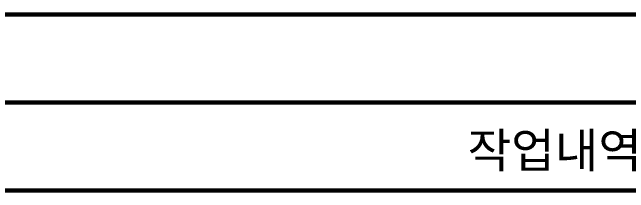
# Model space of a CAD drawing. Header units: millimetres. Extents: x 0 to 460473, y -68369 to 85219.
# Drawn here: x 212203 to 229107, y 46594 to 51552 of the extents above; entities that cross this region are included whole.
import ezdxf
from ezdxf.enums import TextEntityAlignment as Align

# ---------------------------------------------------------------- set-up
doc = ezdxf.new("R2010")
doc.units = ezdxf.units.MM
doc.header["$LTSCALE"] = 50
doc.styles.add('맑은고딕', font='malgun.ttf')

msp = doc.modelspace()

# ---------------------------------------------------------------- linework, layer by layer
at = {"color": 32, "true_color": 0xcd6928, "const_width": 121.76646086}
for points in [[(209450.41764107, 51490.76276868), (247102.79491081, 51490.76276868)], [(209450.6767001, 49072.64002953), (247102.79491081, 49072.64002953)], [(209450.6767001, 49072.64002953), (247106.29332762, 49072.64002953)], [(209450.93575914, 46654.51729038), (247106.29332762, 46654.51729038)]]:
    msp.add_lwpolyline(points, dxfattribs=at)

# ---------------------------------------------------------------- texts
at = {"color": 7, "style": '맑은고딕'}
msp.add_text('작업내역정리', height=953.103109844, dxfattribs=at).set_placement((228276.86440118, 47757.95158034), align=Align.MIDDLE_CENTER)

doc.saveas('drawing.dxf')
